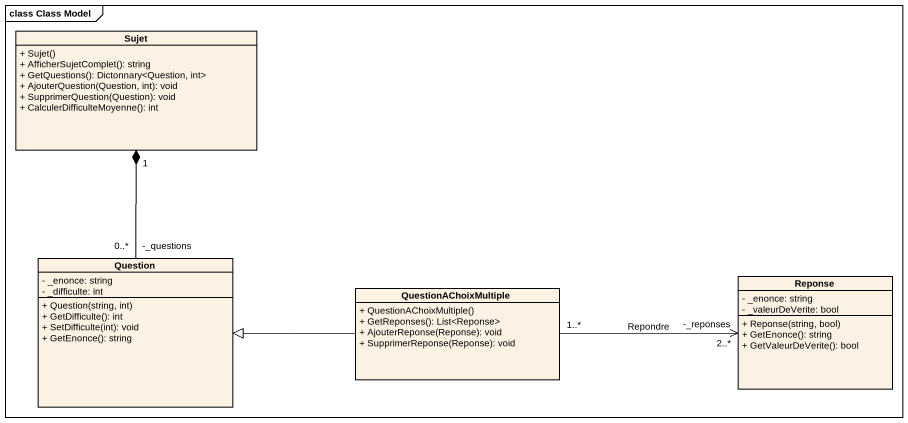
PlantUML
@startuml
mainframe class Class Model
hide circle
hide empty members
skinparam classAttributeIconSize 0
class Sujet {
  + Sujet()
  + AfficherSujetComplet(): string
  + GetQuestions(): Dictonnary<Question, int>
  + AjouterQuestion(Question, int): void
  + SupprimerQuestion(Question): void
  + CalculerDifficulteMoyenne(): int
}
class Question {
  - _enonce: string
  - _difficulte: int
  + Question(string, int)
  + GetDifficulte(): int
  + SetDifficulte(int): void
  + GetEnonce(): string
}
class Reponse {
  - _enonce: string
  - _valeurDeVerite: bool
  + Reponse(string, bool)
  + GetEnonce(): string
  + GetValeurDeVerite(): bool
}
class QuestionAChoixMultiple {
  + QuestionAChoixMultiple()
  + GetReponses(): List<Reponse>
  + AjouterReponse(Reponse): void
  + SupprimerReponse(Reponse): void
}
Question "-_questions\n0..*" -up-* "1" Sujet
QuestionAChoixMultiple -left-|> Question
QuestionAChoixMultiple "1..*" -right-> "-_reponses\n2..*" Reponse : Repondre
@enduml
